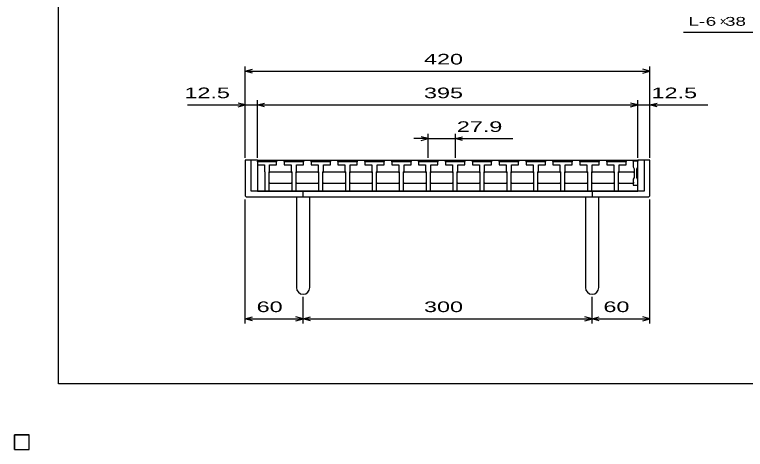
# Model space of a CAD drawing. Units: millimetres, scale not verified. Extents: x -910 to 866, y -641 to 527.
# Drawn here: x -910 to -151, y -641 to -190 of the extents above; entities that cross this region are included whole.
import ezdxf
from ezdxf.enums import TextEntityAlignment as Align

# ---------------------------------------------------------------- set-up
doc = ezdxf.new("R2010")
doc.units = ezdxf.units.MM
doc.header["$LTSCALE"] = 5
for name, color, linetype, lineweight in [('0_2', 150, 'Continuous', 25), ('16', 3, 'Continuous', 25), ('19', 6, 'Continuous', 25), ('22', 2, 'Continuous', 25)]:
    doc.layers.add(name, color=color, linetype=linetype, lineweight=lineweight)
doc.styles.add('ベクトル', font='')
doc.styles.get('ベクトル').set_extended_font_data('ベクトル')

msp = doc.modelspace()

# ---------------------------------------------------------------- linework, layer by layer
at = {"layer": '0_2'}
for p, q in [((-864.5, -573.25), (-864.5, 526.75)), ((865.5, -573.25), (-864.5, -573.25))]:
    msp.add_line(p, q, dxfattribs=at)
at = {"layer": '16'}
for p, q in [((-658, -342.75), (-657.5, -341.25)), ((-658, -341.25), (-263, -341.25)), ((-658, -341.25), (-658, -373.25)), ((-657.5, -341.25), (-654.6, -341.25)), ((-654.6, -341.25), (-654.1, -342.75)), ((-649.95, -342.75), (-649.45, -341.25)), ((-649.45, -341.25), (-646.55, -341.25)), ((-646.55, -341.25), (-646.05, -342.75)), ((-641.9, -342.75), (-641.4, -341.25)), ((-641.4, -341.25), (-638.5, -341.25)), ((-638.5, -341.25), (-638, -342.75)), ((-630.1, -342.75), (-629.6, -341.25)), ((-629.6, -341.25), (-626.7, -341.25)), ((-626.7, -341.25), (-626.2, -342.75)), ((-622.05, -342.75), (-621.55, -341.25)), ((-621.55, -341.25), (-618.65, -341.25)), ((-618.65, -341.25), (-618.15, -342.75)), ((-614, -342.75), (-613.5, -341.25)), ((-613.5, -341.25), (-610.6, -341.25)), ((-610.6, -341.25), (-610.1, -342.75)), ((-602.2, -342.75), (-601.7, -341.25)), ((-601.7, -341.25), (-598.8, -341.25)), ((-598.8, -341.25), (-598.3, -342.75)), ((-594.15, -342.75), (-593.65, -341.25)), ((-593.65, -341.25), (-590.75, -341.25)), ((-590.75, -341.25), (-590.25, -342.75)), ((-586.1, -342.75), (-585.6, -341.25)), ((-585.6, -341.25), (-582.7, -341.25)), ((-582.7, -341.25), (-582.2, -342.75)), ((-574.3, -342.75), (-573.8, -341.25)), ((-573.8, -341.25), (-570.9, -341.25)), ((-570.9, -341.25), (-570.4, -342.75)), ((-566.25, -342.75), (-565.75, -341.25)), ((-565.75, -341.25), (-562.85, -341.25)), ((-562.85, -341.25), (-562.35, -342.75)), ((-558.2, -342.75), (-557.7, -341.25)), ((-557.7, -341.25), (-554.8, -341.25)), ((-554.8, -341.25), (-554.3, -342.75)), ((-546.4, -342.75), (-545.9, -341.25)), ((-545.9, -341.25), (-543, -341.25)), ((-543, -341.25), (-542.5, -342.75)), ((-538.35, -342.75), (-537.85, -341.25)), ((-537.85, -341.25), (-534.95, -341.25)), ((-534.95, -341.25), (-534.45, -342.75)), ((-530.3, -342.75), (-529.8, -341.25)), ((-529.8, -341.25), (-526.9, -341.25)), ((-526.9, -341.25), (-526.4, -342.75)), ((-518.5, -342.75), (-518, -341.25)), ((-518, -341.25), (-515.1, -341.25)), ((-515.1, -341.25), (-514.6, -342.75)), ((-510.45, -342.75), (-509.95, -341.25)), ((-509.95, -341.25), (-507.05, -341.25)), ((-507.05, -341.25), (-506.55, -342.75)), ((-502.4, -342.75), (-501.9, -341.25)), ((-501.9, -341.25), (-499, -341.25)), ((-499, -341.25), (-498.5, -342.75)), ((-490.6, -342.75), (-490.1, -341.25)), ((-490.1, -341.25), (-487.2, -341.25)), ((-487.2, -341.25), (-486.7, -342.75)), ((-482.55, -342.75), (-482.05, -341.25)), ((-482.05, -341.25), (-479.15, -341.25)), ((-479.15, -341.25), (-478.65, -342.75)), ((-474.5, -342.75), (-474, -341.25)), ((-474, -341.25), (-471.1, -341.25)), ((-471.1, -341.25), (-470.6, -342.75)), ((-462.7, -342.75), (-462.2, -341.25)), ((-462.2, -341.25), (-459.3, -341.25)), ((-459.3, -341.25), (-458.8, -342.75)), ((-454.65, -342.75), (-454.15, -341.25)), ((-454.15, -341.25), (-451.25, -341.25)), ((-451.25, -341.25), (-450.75, -342.75)), ((-446.6, -342.75), (-446.1, -341.25)), ((-446.1, -341.25), (-443.2, -341.25)), ((-443.2, -341.25), (-442.7, -342.75)), ((-434.8, -342.75), (-434.3, -341.25)), ((-434.3, -341.25), (-431.4, -341.25)), ((-431.4, -341.25), (-430.9, -342.75)), ((-426.75, -342.75), (-426.25, -341.25)), ((-426.25, -341.25), (-423.35, -341.25)), ((-423.35, -341.25), (-422.85, -342.75)), ((-418.7, -342.75), (-418.2, -341.25)), ((-418.2, -341.25), (-415.3, -341.25)), ((-415.3, -341.25), (-414.8, -342.75)), ((-406.9, -342.75), (-406.4, -341.25)), ((-406.4, -341.25), (-403.5, -341.25)), ((-403.5, -341.25), (-403, -342.75)), ((-398.85, -342.75), (-398.35, -341.25)), ((-398.35, -341.25), (-395.45, -341.25)), ((-395.45, -341.25), (-394.95, -342.75)), ((-390.8, -342.75), (-390.3, -341.25)), ((-390.3, -341.25), (-387.4, -341.25)), ((-387.4, -341.25), (-386.9, -342.75)), ((-379, -342.75), (-378.5, -341.25)), ((-378.5, -341.25), (-375.6, -341.25)), ((-375.6, -341.25), (-375.1, -342.75)), ((-370.95, -342.75), (-370.45, -341.25)), ((-370.45, -341.25), (-367.55, -341.25)), ((-367.55, -341.25), (-367.05, -342.75)), ((-362.9, -342.75), (-362.4, -341.25)), ((-362.4, -341.25), (-359.5, -341.25)), ((-359.5, -341.25), (-359, -342.75)), ((-351.1, -342.75), (-350.6, -341.25)), ((-350.6, -341.25), (-347.7, -341.25)), ((-347.7, -341.25), (-347.2, -342.75)), ((-343.05, -342.75), (-342.55, -341.25)), ((-342.55, -341.25), (-339.65, -341.25)), ((-339.65, -341.25), (-339.15, -342.75)), ((-335, -342.75), (-334.5, -341.25)), ((-334.5, -341.25), (-331.6, -341.25)), ((-331.6, -341.25), (-331.1, -342.75)), ((-323.2, -342.75), (-322.7, -341.25)), ((-322.7, -341.25), (-319.8, -341.25)), ((-319.8, -341.25), (-319.3, -342.75)), ((-315.15, -342.75), (-314.65, -341.25)), ((-314.65, -341.25), (-311.75, -341.25)), ((-311.75, -341.25), (-311.25, -342.75)), ((-307.1, -342.75), (-306.6, -341.25)), ((-306.6, -341.25), (-303.7, -341.25)), ((-303.7, -341.25), (-303.2, -342.75)), ((-295.3, -342.75), (-294.8, -341.25)), ((-294.8, -341.25), (-291.9, -341.25)), ((-291.9, -341.25), (-291.4, -342.75)), ((-287.25, -342.75), (-286.75, -341.25)), ((-286.75, -341.25), (-283.85, -341.25)), ((-283.85, -341.25), (-283.35, -342.75)), ((-279.2, -342.75), (-278.7, -341.25)), ((-278.7, -341.25), (-275.8, -341.25)), ((-275.8, -341.25), (-275.3, -342.75)), ((-268, -341.95), (-268, -341.25)), ((-268, -341.25), (-263, -341.25)), ((-263, -341.25), (-263, -341.95)), ((-263, -373.25), (-263, -341.25)), ((-658, -342.75), (-658, -345.75)), ((-638, -342.75), (-658, -342.75)), ((-658, -345.75), (-650.75, -345.75)), ((-650.75, -345.75), (-650.75, -352.75)), ((-645.25, -352.75), (-645.25, -345.75)), ((-645.25, -345.75), (-638, -345.75)), ((-638, -345.75), (-638, -342.75)), ((-630.1, -342.75), (-630.1, -345.75)), ((-610.1, -342.75), (-630.1, -342.75)), ((-630.1, -345.75), (-622.85, -345.75)), ((-622.85, -345.75), (-622.85, -352.75)), ((-617.35, -352.75), (-617.35, -345.75)), ((-617.35, -345.75), (-610.1, -345.75)), ((-610.1, -345.75), (-610.1, -342.75)), ((-602.2, -342.75), (-602.2, -345.75)), ((-582.2, -342.75), (-602.2, -342.75)), ((-602.2, -345.75), (-594.95, -345.75)), ((-594.95, -345.75), (-594.95, -352.75)), ((-589.45, -352.75), (-589.45, -345.75)), ((-589.45, -345.75), (-582.2, -345.75)), ((-582.2, -345.75), (-582.2, -342.75)), ((-574.3, -342.75), (-574.3, -345.75)), ((-554.3, -342.75), (-574.3, -342.75)), ((-574.3, -345.75), (-567.05, -345.75)), ((-567.05, -345.75), (-567.05, -352.75)), ((-561.55, -352.75), (-561.55, -345.75)), ((-561.55, -345.75), (-554.3, -345.75)), ((-554.3, -345.75), (-554.3, -342.75)), ((-546.4, -342.75), (-546.4, -345.75)), ((-526.4, -342.75), (-546.4, -342.75)), ((-546.4, -345.75), (-539.15, -345.75)), ((-539.15, -345.75), (-539.15, -352.75)), ((-533.65, -352.75), (-533.65, -345.75)), ((-533.65, -345.75), (-526.4, -345.75)), ((-526.4, -345.75), (-526.4, -342.75)), ((-518.5, -342.75), (-518.5, -345.75)), ((-498.5, -342.75), (-518.5, -342.75)), ((-518.5, -345.75), (-511.25, -345.75)), ((-511.25, -345.75), (-511.25, -352.75)), ((-505.75, -352.75), (-505.75, -345.75)), ((-505.75, -345.75), (-498.5, -345.75)), ((-498.5, -345.75), (-498.5, -342.75)), ((-490.6, -342.75), (-490.6, -345.75)), ((-470.6, -342.75), (-490.6, -342.75)), ((-490.6, -345.75), (-483.35, -345.75)), ((-483.35, -345.75), (-483.35, -352.75)), ((-477.85, -352.75), (-477.85, -345.75)), ((-477.85, -345.75), (-470.6, -345.75)), ((-470.6, -345.75), (-470.6, -342.75)), ((-462.7, -342.75), (-462.7, -345.75)), ((-442.7, -342.75), (-462.7, -342.75)), ((-462.7, -345.75), (-455.45, -345.75)), ((-455.45, -345.75), (-455.45, -352.75)), ((-449.95, -352.75), (-449.95, -345.75)), ((-449.95, -345.75), (-442.7, -345.75)), ((-442.7, -345.75), (-442.7, -342.75)), ((-434.8, -342.75), (-434.8, -345.75)), ((-414.8, -342.75), (-434.8, -342.75)), ((-434.8, -345.75), (-427.55, -345.75)), ((-427.55, -345.75), (-427.55, -352.75)), ((-422.05, -352.75), (-422.05, -345.75)), ((-422.05, -345.75), (-414.8, -345.75)), ((-414.8, -345.75), (-414.8, -342.75)), ((-406.9, -342.75), (-406.9, -345.75)), ((-386.9, -342.75), (-406.9, -342.75)), ((-406.9, -345.75), (-399.65, -345.75)), ((-399.65, -345.75), (-399.65, -352.75)), ((-394.15, -352.75), (-394.15, -345.75)), ((-394.15, -345.75), (-386.9, -345.75)), ((-386.9, -345.75), (-386.9, -342.75)), ((-379, -342.75), (-379, -345.75)), ((-359, -342.75), (-379, -342.75)), ((-379, -345.75), (-371.75, -345.75)), ((-371.75, -345.75), (-371.75, -352.75)), ((-366.25, -352.75), (-366.25, -345.75)), ((-366.25, -345.75), (-359, -345.75)), ((-359, -345.75), (-359, -342.75)), ((-351.1, -342.75), (-351.1, -345.75)), ((-331.1, -342.75), (-351.1, -342.75)), ((-351.1, -345.75), (-343.85, -345.75)), ((-343.85, -345.75), (-343.85, -352.75)), ((-338.35, -352.75), (-338.35, -345.75)), ((-338.35, -345.75), (-331.1, -345.75)), ((-331.1, -345.75), (-331.1, -342.75)), ((-323.2, -342.75), (-323.2, -345.75)), ((-303.2, -342.75), (-323.2, -342.75)), ((-323.2, -345.75), (-315.95, -345.75)), ((-315.95, -345.75), (-315.95, -352.75)), ((-310.45, -352.75), (-310.45, -345.75)), ((-310.45, -345.75), (-303.2, -345.75)), ((-303.2, -345.75), (-303.2, -342.75)), ((-295.3, -342.75), (-295.3, -345.75)), ((-275.3, -342.75), (-295.3, -342.75)), ((-295.3, -345.75), (-288.05, -345.75)), ((-288.05, -345.75), (-288.05, -352.75)), ((-282.55, -352.75), (-282.55, -345.75)), ((-282.55, -345.75), (-275.3, -345.75)), ((-275.3, -345.75), (-275.3, -342.75)), ((-268, -341.95), (-268, -347.95)), ((-263, -341.95), (-268, -341.95)), ((-268, -347.95), (-267, -349.95)), ((-264, -349.95), (-263, -347.95)), ((-263, -347.95), (-263, -341.95)), ((-650.75, -352.75), (-650.25, -353.25)), ((-650.25, -353.25), (-650.25, -373.25)), ((-645.75, -353.25), (-645.25, -352.75)), ((-645.75, -373.25), (-645.75, -353.25)), ((-645.75, -354.25), (-644.75, -353.25)), ((-644.75, -353.25), (-623.35, -353.25)), ((-623.35, -353.25), (-622.35, -354.25)), ((-622.85, -352.75), (-622.35, -353.25)), ((-622.35, -353.25), (-622.35, -373.25)), ((-617.85, -353.25), (-617.35, -352.75)), ((-617.85, -373.25), (-617.85, -353.25)), ((-617.85, -354.25), (-616.85, -353.25)), ((-616.85, -353.25), (-595.45, -353.25)), ((-595.45, -353.25), (-594.45, -354.25)), ((-594.95, -352.75), (-594.45, -353.25)), ((-594.45, -353.25), (-594.45, -373.25)), ((-589.95, -353.25), (-589.45, -352.75)), ((-589.95, -373.25), (-589.95, -353.25)), ((-589.95, -354.25), (-588.95, -353.25)), ((-588.95, -353.25), (-567.55, -353.25)), ((-567.55, -353.25), (-566.55, -354.25)), ((-567.05, -352.75), (-566.55, -353.25)), ((-566.55, -353.25), (-566.55, -373.25)), ((-562.05, -353.25), (-561.55, -352.75)), ((-562.05, -373.25), (-562.05, -353.25)), ((-562.05, -354.25), (-561.05, -353.25)), ((-561.05, -353.25), (-539.65, -353.25)), ((-539.65, -353.25), (-538.65, -354.25)), ((-539.15, -352.75), (-538.65, -353.25)), ((-538.65, -353.25), (-538.65, -373.25)), ((-534.15, -353.25), (-533.65, -352.75)), ((-534.15, -373.25), (-534.15, -353.25)), ((-534.15, -354.25), (-533.15, -353.25)), ((-533.15, -353.25), (-511.75, -353.25)), ((-511.75, -353.25), (-510.75, -354.25)), ((-511.25, -352.75), (-510.75, -353.25)), ((-510.75, -353.25), (-510.75, -373.25)), ((-506.25, -353.25), (-505.75, -352.75)), ((-506.25, -373.25), (-506.25, -353.25)), ((-506.25, -354.25), (-505.25, -353.25)), ((-505.25, -353.25), (-483.85, -353.25)), ((-483.85, -353.25), (-482.85, -354.25)), ((-483.35, -352.75), (-482.85, -353.25)), ((-482.85, -353.25), (-482.85, -373.25)), ((-478.35, -353.25), (-477.85, -352.75)), ((-478.35, -373.25), (-478.35, -353.25)), ((-478.35, -354.25), (-477.35, -353.25)), ((-477.35, -353.25), (-455.95, -353.25)), ((-455.95, -353.25), (-454.95, -354.25)), ((-455.45, -352.75), (-454.95, -353.25)), ((-454.95, -353.25), (-454.95, -373.25)), ((-450.45, -353.25), (-449.95, -352.75)), ((-450.45, -373.25), (-450.45, -353.25)), ((-450.45, -354.25), (-449.45, -353.25)), ((-449.45, -353.25), (-428.05, -353.25)), ((-428.05, -353.25), (-427.05, -354.25)), ((-427.55, -352.75), (-427.05, -353.25)), ((-427.05, -353.25), (-427.05, -373.25)), ((-422.55, -353.25), (-422.05, -352.75)), ((-422.55, -373.25), (-422.55, -353.25)), ((-422.55, -354.25), (-421.55, -353.25)), ((-421.55, -353.25), (-400.15, -353.25)), ((-400.15, -353.25), (-399.15, -354.25)), ((-399.65, -352.75), (-399.15, -353.25)), ((-399.15, -353.25), (-399.15, -373.25)), ((-394.65, -353.25), (-394.15, -352.75)), ((-394.65, -373.25), (-394.65, -353.25)), ((-394.65, -354.25), (-393.65, -353.25)), ((-393.65, -353.25), (-372.25, -353.25)), ((-372.25, -353.25), (-371.25, -354.25)), ((-371.75, -352.75), (-371.25, -353.25)), ((-371.25, -353.25), (-371.25, -373.25)), ((-366.75, -353.25), (-366.25, -352.75)), ((-366.75, -373.25), (-366.75, -353.25)), ((-366.75, -354.25), (-365.75, -353.25)), ((-365.75, -353.25), (-344.35, -353.25)), ((-344.35, -353.25), (-343.35, -354.25)), ((-343.85, -352.75), (-343.35, -353.25)), ((-343.35, -353.25), (-343.35, -373.25)), ((-338.85, -353.25), (-338.35, -352.75)), ((-338.85, -373.25), (-338.85, -353.25)), ((-338.85, -354.25), (-337.85, -353.25)), ((-337.85, -353.25), (-316.45, -353.25)), ((-316.45, -353.25), (-315.45, -354.25)), ((-315.95, -352.75), (-315.45, -353.25)), ((-315.45, -353.25), (-315.45, -373.25)), ((-310.95, -353.25), (-310.45, -352.75)), ((-310.95, -373.25), (-310.95, -353.25)), ((-310.95, -354.25), (-309.95, -353.25)), ((-309.95, -353.25), (-288.55, -353.25)), ((-288.55, -353.25), (-287.55, -354.25)), ((-288.05, -352.75), (-287.55, -353.25)), ((-287.55, -353.25), (-287.55, -373.25)), ((-283.05, -353.25), (-282.55, -352.75)), ((-283.05, -373.25), (-283.05, -353.25)), ((-283.05, -354.25), (-282.05, -353.25)), ((-282.05, -353.25), (-268, -353.25)), ((-268, -353.25), (-267, -354.25)), ((-267, -349.95), (-267, -358.95)), ((-264, -358.95), (-264, -349.95)), ((-267, -358.95), (-268, -360.95)), ((-268, -360.95), (-268, -366.95)), ((-263, -360.95), (-264, -358.95)), ((-263, -366.95), (-263, -360.95)), ((-644.75, -365.25), (-645.75, -364.25)), ((-623.35, -365.25), (-644.75, -365.25)), ((-622.35, -364.25), (-623.35, -365.25)), ((-616.85, -365.25), (-617.85, -364.25)), ((-595.45, -365.25), (-616.85, -365.25)), ((-594.45, -364.25), (-595.45, -365.25)), ((-588.95, -365.25), (-589.95, -364.25)), ((-567.55, -365.25), (-588.95, -365.25)), ((-566.55, -364.25), (-567.55, -365.25)), ((-561.05, -365.25), (-562.05, -364.25)), ((-539.65, -365.25), (-561.05, -365.25)), ((-538.65, -364.25), (-539.65, -365.25)), ((-533.15, -365.25), (-534.15, -364.25)), ((-511.75, -365.25), (-533.15, -365.25)), ((-510.75, -364.25), (-511.75, -365.25)), ((-505.25, -365.25), (-506.25, -364.25)), ((-483.85, -365.25), (-505.25, -365.25)), ((-482.85, -364.25), (-483.85, -365.25)), ((-477.35, -365.25), (-478.35, -364.25)), ((-455.95, -365.25), (-477.35, -365.25)), ((-454.95, -364.25), (-455.95, -365.25)), ((-449.45, -365.25), (-450.45, -364.25)), ((-428.05, -365.25), (-449.45, -365.25)), ((-427.05, -364.25), (-428.05, -365.25)), ((-421.55, -365.25), (-422.55, -364.25)), ((-400.15, -365.25), (-421.55, -365.25)), ((-399.15, -364.25), (-400.15, -365.25)), ((-393.65, -365.25), (-394.65, -364.25)), ((-372.25, -365.25), (-393.65, -365.25)), ((-371.25, -364.25), (-372.25, -365.25)), ((-365.75, -365.25), (-366.75, -364.25)), ((-344.35, -365.25), (-365.75, -365.25)), ((-343.35, -364.25), (-344.35, -365.25)), ((-337.85, -365.25), (-338.85, -364.25)), ((-316.45, -365.25), (-337.85, -365.25)), ((-315.45, -364.25), (-316.45, -365.25)), ((-309.95, -365.25), (-310.95, -364.25)), ((-288.55, -365.25), (-309.95, -365.25)), ((-287.55, -364.25), (-288.55, -365.25)), ((-282.05, -365.25), (-283.05, -364.25)), ((-268, -365.25), (-282.05, -365.25)), ((-267, -364.25), (-268, -365.25)), ((-268, -366.95), (-263, -366.95)), ((-658, -373.25), (-263, -373.25)), ((-650.25, -373.25), (-645.75, -373.25)), ((-622.35, -373.25), (-617.85, -373.25)), ((-594.45, -373.25), (-589.95, -373.25)), ((-566.55, -373.25), (-562.05, -373.25)), ((-538.65, -373.25), (-534.15, -373.25)), ((-510.75, -373.25), (-506.25, -373.25)), ((-482.85, -373.25), (-478.35, -373.25)), ((-454.95, -373.25), (-450.45, -373.25)), ((-427.05, -373.25), (-422.55, -373.25)), ((-399.15, -373.25), (-394.65, -373.25)), ((-371.25, -373.25), (-366.75, -373.25)), ((-343.35, -373.25), (-338.85, -373.25)), ((-315.45, -373.25), (-310.95, -373.25)), ((-287.55, -373.25), (-283.05, -373.25)), ((-910, -626.25), (-895, -626.25)), ((-910, -641.25), (-910, -626.25)), ((-910, -626.25), (-895, -626.25)), ((-910, -641.25), (-910, -626.25)), ((-910, -626.25), (-895, -626.25)), ((-910, -641.25), (-910, -626.25)), ((-910, -626.25), (-895, -626.25)), ((-910, -641.25), (-910, -626.25)), ((-910, -626.25), (-895, -626.25)), ((-910, -641.25), (-910, -626.25)), ((-895, -641.25), (-895, -626.25)), ((-895, -641.25), (-895, -626.25)), ((-895, -641.25), (-895, -626.25)), ((-895, -641.25), (-895, -626.25)), ((-895, -641.25), (-895, -626.25)), ((-910, -641.25), (-895, -641.25)), ((-910, -641.25), (-895, -641.25)), ((-910, -641.25), (-895, -641.25)), ((-910, -641.25), (-895, -641.25)), ((-910, -641.25), (-895, -641.25))]:
    msp.add_line(p, q, dxfattribs=at)
at = {"layer": '19'}
for p, q in [((-658, -341.25), (-670.5, -341.25)), ((-670.5, -341.25), (-670.5, -378.25)), ((-664.5, -373.25), (-664.5, -341.25)), ((-250.5, -341.25), (-263, -341.25)), ((-256.5, -341.25), (-256.5, -373.25)), ((-250.5, -378.25), (-250.5, -341.25)), ((-670.5, -378.25), (-669.5, -379.25)), ((-669.5, -379.25), (-251.5, -379.25)), ((-256.5, -373.25), (-664.5, -373.25)), ((-617.5, -379.25), (-617.5, -473.25)), ((-610.5, -379.25), (-610.5, -373.25)), ((-603.5, -473.25), (-603.5, -379.25)), ((-317.5, -379.25), (-317.5, -473.25)), ((-310.5, -373.25), (-310.5, -379.25)), ((-303.5, -473.25), (-303.5, -379.25)), ((-251.5, -379.25), (-250.5, -378.25))]:
    msp.add_line(p, q, dxfattribs=at)
for centre in [(-610.5, -473.25), (-310.5, -473.25)]:
    msp.add_arc(centre, 7, 180, 0, dxfattribs=at)
at = {"layer": '22', "color": 4}
for p, q in [((-215.5, -208.25), (-115.5, -208.25)), ((-670.5, -338.75), (-670.5, -243.75)), ((-670.5, -248.75), (-663, -246.75)), ((-663, -250.75), (-670.5, -248.75)), ((-670.5, -248.75), (-250.5, -248.75)), ((-250.5, -248.75), (-258, -246.75)), ((-258, -250.75), (-250.5, -248.75)), ((-250.5, -338.75), (-250.5, -243.75)), ((-670.5, -338.75), (-670.5, -278.75)), ((-658, -338.75), (-658, -278.75)), ((-263, -338.75), (-263, -278.75)), ((-250.5, -338.75), (-250.5, -278.75)), ((-730.5, -283.75), (-670.5, -283.75)), ((-670.5, -283.75), (-678, -281.75)), ((-678, -285.75), (-670.5, -283.75)), ((-670.5, -283.75), (-658, -283.75)), ((-658, -283.75), (-650.5, -281.75)), ((-650.5, -285.75), (-658, -283.75)), ((-658, -283.75), (-263, -283.75)), ((-263, -283.75), (-270.5, -281.75)), ((-270.5, -285.75), (-263, -283.75)), ((-263, -283.75), (-250.5, -283.75)), ((-250.5, -283.75), (-243, -281.75)), ((-243, -285.75), (-250.5, -283.75)), ((-250.5, -283.75), (-190.5, -283.75)), ((-480.6, -318.75), (-488.1, -316.75)), ((-480.6, -338.75), (-480.6, -313.75)), ((-452.7, -313.75), (-452.7, -338.75)), ((-452.7, -318.75), (-445.2, -316.75)), ((-480.6, -318.75), (-495.6, -318.75)), ((-488.1, -320.75), (-480.6, -318.75)), ((-480.6, -318.75), (-452.7, -318.75)), ((-445.2, -320.75), (-452.7, -318.75)), ((-452.7, -318.75), (-392.7, -318.75)), ((-670.5, -510.75), (-670.5, -381.75)), ((-250.5, -510.75), (-250.5, -381.75)), ((-610.5, -510.75), (-610.5, -482.75)), ((-310.5, -510.75), (-310.5, -482.75)), ((-670.5, -505.75), (-663, -503.75)), ((-663, -507.75), (-670.5, -505.75)), ((-670.5, -505.75), (-610.5, -505.75)), ((-610.5, -505.75), (-618, -503.75)), ((-618, -507.75), (-610.5, -505.75)), ((-610.5, -505.75), (-603, -503.75)), ((-603, -507.75), (-610.5, -505.75)), ((-610.5, -505.75), (-310.5, -505.75)), ((-310.5, -505.75), (-318, -503.75)), ((-318, -507.75), (-310.5, -505.75)), ((-310.5, -505.75), (-303, -503.75)), ((-303, -507.75), (-310.5, -505.75)), ((-310.5, -505.75), (-250.5, -505.75)), ((-250.5, -505.75), (-258, -503.75)), ((-258, -507.75), (-250.5, -505.75))]:
    msp.add_line(p, q, dxfattribs=at)
at = {"layer": '22'}
for p, q in [((-895, -626.25), (-910, -626.25)), ((-910, -626.25), (-910, -641.25)), ((-895, -626.25), (-910, -626.25)), ((-910, -626.25), (-910, -641.25)), ((-895, -626.25), (-910, -626.25)), ((-910, -626.25), (-910, -641.25)), ((-895, -641.25), (-895, -626.25)), ((-895, -641.25), (-895, -626.25)), ((-895, -641.25), (-895, -626.25)), ((-910, -641.25), (-895, -641.25)), ((-910, -641.25), (-895, -641.25)), ((-910, -641.25), (-895, -641.25))]:
    msp.add_line(p, q, dxfattribs=at)

# ---------------------------------------------------------------- texts
at = {"layer": '22', "style": 'ベクトル'}
for s, height, width, p in [('L-', 9.164, 1.6, (-210.5, -197)), (' 6 ', 9.164, 1.6, (-198, -197)), (' 38 ', 9.164, 1.6, (-178, -197)), (' 420 ', 11, 1.65, (-491.75, -236.25)), (' 12.5 ', 11, 1.65, (-740.5, -271.25)), (' 395 ', 11, 1.65, (-491.75, -271.25)), (' 12.5 ', 11, 1.65, (-255.5, -271.25)), (' 27.9 ', 11, 1.65, (-457.7, -306.25)), (' 60 ', 11, 1.65, (-665.5, -493.25)), (' 300 ', 11, 1.65, (-491.75, -493.25)), (' 60 ', 11, 1.65, (-305.5, -493.25))]:
    msp.add_text(s, height=height, dxfattribs=dict(at, width=width)).set_placement(p, align=Align.MIDDLE_LEFT)
msp.add_text('×', height=9.164, dxfattribs=at).set_placement((-178, -197), align=Align.MIDDLE_LEFT)

doc.saveas('drawing.dxf')
